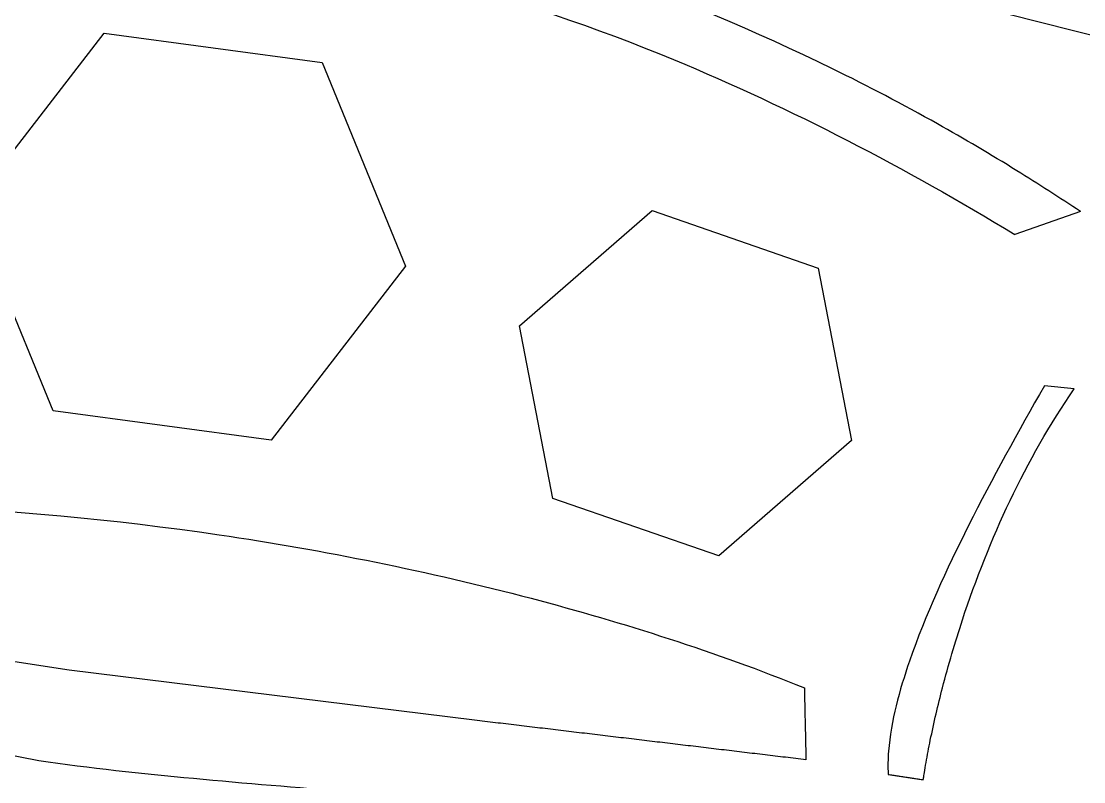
# Model space of a CAD drawing. Header units: millimetres. Extents: x -94 to 94, y -92 to 96.
# Drawn here: x -40.46 to -23.5, y 49.43 to 61.58 of the extents above; entities that cross this region are included whole.
import ezdxf

# ---------------------------------------------------------------- set-up
doc = ezdxf.new("R2010")
doc.units = ezdxf.units.MM
doc.layers.add('Fillet', color=7, linetype='CONTINUOUS')

msp = doc.modelspace()

# ---------------------------------------------------------------- linework, layer by layer
at = {"layer": 'Fillet'}
for p, q in [((-22.5998, 61.1516), (-25.2638, 61.8276)), ((-22.5998, 61.1516), (-25.2638, 61.8276)), ((-22.5998, 61.1516, 4), (-25.2638, 61.8276, 4)), ((-22.5998, 61.1516, 4), (-25.2638, 61.8276, 4)), ((-41.286, 58.6046), (-39.1382, 61.3843)), ((-41.286, 58.6046), (-39.1382, 61.3843)), ((-41.286, 58.6046, 4), (-39.1382, 61.3843, 4)), ((-41.286, 58.6046, 4), (-39.1382, 61.3843, 4)), ((-39.1382, 61.3843), (-35.6571, 60.9142)), ((-39.1382, 61.3843), (-35.6571, 60.9142)), ((-39.1382, 61.3843), (-39.1382, 61.3843, 4)), ((-39.1382, 61.3843, 4), (-35.6571, 60.9142, 4)), ((-39.1382, 61.3843), (-39.1382, 61.3843, 4)), ((-39.1382, 61.3843, 4), (-35.6571, 60.9142, 4)), ((-35.6571, 60.9142), (-34.3236, 57.6644)), ((-35.6571, 60.9142), (-34.3236, 57.6644)), ((-35.6571, 60.9142), (-35.6571, 60.9142, 4)), ((-35.6571, 60.9142, 4), (-34.3236, 57.6644, 4)), ((-35.6571, 60.9142), (-35.6571, 60.9142, 4)), ((-35.6571, 60.9142, 4), (-34.3236, 57.6644, 4)), ((-39.9525, 55.3548), (-41.286, 58.6046)), ((-39.9525, 55.3548), (-41.286, 58.6046)), ((-39.9525, 55.3548, 4), (-41.286, 58.6046, 4)), ((-39.9525, 55.3548, 4), (-41.286, 58.6046, 4)), ((-32.5079, 56.7126), (-30.3879, 58.5519)), ((-32.5079, 56.7126), (-30.3879, 58.5519)), ((-32.5079, 56.7126, 4), (-30.3879, 58.5519, 4)), ((-32.5079, 56.7126, 4), (-30.3879, 58.5519, 4)), ((-30.3879, 58.5519), (-27.735, 57.6357)), ((-30.3879, 58.5519), (-30.3879, 58.5519, 4)), ((-30.3879, 58.5519), (-27.735, 57.6357)), ((-30.3879, 58.5519), (-30.3879, 58.5519, 4)), ((-30.3879, 58.5519, 4), (-27.735, 57.6357, 4)), ((-30.3879, 58.5519, 4), (-27.735, 57.6357, 4)), ((-23.546, 58.5387), (-24.5959, 58.1712)), ((-23.546, 58.5387), (-24.5959, 58.1712)), ((-23.546, 58.5387, 4), (-24.5959, 58.1712, 4)), ((-23.546, 58.5387, 4), (-24.5959, 58.1712, 4)), ((-23.546, 58.5387), (-23.546, 58.5387, 4)), ((-23.546, 58.5387), (-23.546, 58.5387, 4)), ((-24.5959, 58.1712), (-24.5959, 58.1712, 4)), ((-24.5959, 58.1712), (-24.5959, 58.1712, 4)), ((-34.3236, 57.6644), (-36.4714, 54.8846)), ((-34.3236, 57.6644), (-36.4714, 54.8846)), ((-34.3236, 57.6644, 4), (-36.4714, 54.8846, 4)), ((-34.3236, 57.6644, 4), (-36.4714, 54.8846, 4)), ((-34.3236, 57.6644), (-34.3236, 57.6644, 4)), ((-34.3236, 57.6644), (-34.3236, 57.6644, 4)), ((-27.735, 57.6357), (-27.202, 54.8801)), ((-27.735, 57.6357), (-27.735, 57.6357, 4)), ((-27.735, 57.6357), (-27.202, 54.8801)), ((-27.735, 57.6357), (-27.735, 57.6357, 4)), ((-27.735, 57.6357, 4), (-27.202, 54.8801, 4)), ((-27.735, 57.6357, 4), (-27.202, 54.8801, 4)), ((-31.9749, 53.9569), (-32.5079, 56.7126)), ((-32.5079, 56.7126), (-32.5079, 56.7126, 4)), ((-31.9749, 53.9569), (-32.5079, 56.7126)), ((-31.9749, 53.9569, 4), (-32.5079, 56.7126, 4)), ((-32.5079, 56.7126), (-32.5079, 56.7126, 4)), ((-31.9749, 53.9569, 4), (-32.5079, 56.7126, 4)), ((-23.651, 55.7039), (-24.1235, 55.7564)), ((-23.651, 55.7039), (-24.1235, 55.7564)), ((-23.651, 55.7039, 4), (-24.1235, 55.7564, 4)), ((-24.1235, 55.7564), (-24.1235, 55.7564, 4)), ((-24.1235, 55.7564), (-24.1235, 55.7564, 4)), ((-23.651, 55.7039, 4), (-24.1235, 55.7564, 4)), ((-23.651, 55.7039), (-23.651, 55.7039, 4)), ((-23.651, 55.7039), (-23.651, 55.7039, 4)), ((-36.4714, 54.8846), (-39.9525, 55.3548)), ((-36.4714, 54.8846), (-39.9525, 55.3548)), ((-36.4714, 54.8846, 4), (-39.9525, 55.3548, 4)), ((-39.9525, 55.3548), (-39.9525, 55.3548, 4)), ((-39.9525, 55.3548), (-39.9525, 55.3548, 4)), ((-36.4714, 54.8846, 4), (-39.9525, 55.3548, 4)), ((-36.4714, 54.8846), (-36.4714, 54.8846, 4)), ((-36.4714, 54.8846), (-36.4714, 54.8846, 4)), ((-27.202, 54.8801), (-29.322, 53.0407)), ((-27.202, 54.8801), (-29.322, 53.0407)), ((-27.202, 54.8801, 4), (-29.322, 53.0407, 4)), ((-27.202, 54.8801, 4), (-29.322, 53.0407, 4)), ((-27.202, 54.8801), (-27.202, 54.8801, 4)), ((-27.202, 54.8801), (-27.202, 54.8801, 4)), ((-29.322, 53.0407), (-31.9749, 53.9569)), ((-31.9749, 53.9569), (-31.9749, 53.9569, 4)), ((-29.322, 53.0407), (-31.9749, 53.9569)), ((-29.322, 53.0407, 4), (-31.9749, 53.9569, 4)), ((-31.9749, 53.9569), (-31.9749, 53.9569, 4)), ((-29.322, 53.0407, 4), (-31.9749, 53.9569, 4)), ((-29.322, 53.0407), (-29.322, 53.0407, 4)), ((-29.322, 53.0407), (-29.322, 53.0407, 4)), ((-39.6987, 51.2157), (-44.725, 51.9772)), ((-39.6987, 51.2157), (-44.725, 51.9772)), ((-39.6987, 51.2157, 4), (-44.725, 51.9772, 4)), ((-39.6987, 51.2157, 4), (-44.725, 51.9772, 4)), ((-33.2254, 50.416), (-39.6987, 51.2157)), ((-39.6987, 51.2157), (-39.6987, 51.2157, 4)), ((-33.2254, 50.416), (-39.6987, 51.2157)), ((-33.2254, 50.416, 4), (-39.6987, 51.2157, 4)), ((-39.6987, 51.2157), (-39.6987, 51.2157, 4)), ((-33.2254, 50.416, 4), (-39.6987, 51.2157, 4)), ((-27.9572, 50.9332), (-27.9572, 50.9332, 4)), ((-27.9572, 50.9332), (-27.9572, 50.9332, 4)), ((-33.2254, 50.416), (-33.2254, 50.416, 4)), ((-33.2254, 50.416), (-33.2254, 50.416, 4)), ((-40.1839, 49.7737), (-40.1839, 49.7737, 4)), ((-40.1839, 49.7737), (-40.1839, 49.7737, 4)), ((-27.9317, 49.7846), (-27.9317, 49.7846, 4)), ((-27.9317, 49.7846), (-27.9317, 49.7846, 4)), ((-26.6179, 49.5508), (-26.6179, 49.5508, 4)), ((-26.6179, 49.5508), (-26.6179, 49.5508, 4)), ((-26.0586, 49.4655), (-26.0586, 49.4655, 4)), ((-26.0586, 49.4655), (-26.0586, 49.4655, 4))]:
    msp.add_line(p, q, dxfattribs=at)
for points, knots in [([(-23.546, 58.5387), (-23.8813, 58.7547), (-24.2205, 58.9775), (-24.5641, 59.1893), (-24.9804, 59.4474), (-25.4024, 59.6964), (-25.8301, 59.9364), (-26.3808, 60.2453), (-26.9397, 60.5387), (-27.507, 60.8167), (-29.9701, 62.0226), (-32.5823, 62.9376), (-35.2753, 63.4716), (-38.336, 64.0812), (-41.5058, 64.1787), (-44.5902, 63.6816), (-45.9122, 63.4695), (-47.2094, 63.1551), (-48.4819, 62.7384)], [0, 0, 0, 0, 0.0464165, 0.0464165, 0.0464165, 0.102637, 0.102637, 0.102637, 0.175013, 0.175013, 0.175013, 0.489415, 0.489415, 0.489415, 0.846985, 0.846985, 0.846985, 1, 1, 1, 1]), ([(-23.546, 58.5387), (-23.8813, 58.7547), (-24.2205, 58.9775), (-24.5641, 59.1893), (-24.9804, 59.4474), (-25.4024, 59.6964), (-25.8301, 59.9364), (-26.3808, 60.2453), (-26.9397, 60.5387), (-27.507, 60.8167), (-29.9701, 62.0226), (-32.5823, 62.9376), (-35.2753, 63.4716), (-38.336, 64.0812), (-41.5058, 64.1787), (-44.5902, 63.6816), (-45.9122, 63.4695), (-47.2094, 63.1551), (-48.4819, 62.7384)], [0, 0, 0, 0, 0.0464165, 0.0464165, 0.0464165, 0.102637, 0.102637, 0.102637, 0.175013, 0.175013, 0.175013, 0.489415, 0.489415, 0.489415, 0.846985, 0.846985, 0.846985, 1, 1, 1, 1]), ([(-23.546, 58.5387, 4), (-23.8813, 58.7547, 4), (-24.2205, 58.9775, 4), (-24.5641, 59.1893, 4), (-24.9804, 59.4474, 4), (-25.4024, 59.6964, 4), (-25.8301, 59.9364, 4), (-26.3808, 60.2453, 4), (-26.9397, 60.5387, 4), (-27.507, 60.8167, 4), (-29.9701, 62.0226, 4), (-32.5823, 62.9376, 4), (-35.2753, 63.4716, 4), (-38.336, 64.0812, 4), (-41.5058, 64.1787, 4), (-44.5902, 63.6816, 4), (-45.9122, 63.4695, 4), (-47.2094, 63.1551, 4), (-48.4819, 62.7384, 4)], [0, 0, 0, 0, 0.0464165, 0.0464165, 0.0464165, 0.102637, 0.102637, 0.102637, 0.175013, 0.175013, 0.175013, 0.489415, 0.489415, 0.489415, 0.846985, 0.846985, 0.846985, 1, 1, 1, 1]), ([(-23.546, 58.5387, 4), (-23.8813, 58.7547, 4), (-24.2205, 58.9775, 4), (-24.5641, 59.1893, 4), (-24.9804, 59.4474, 4), (-25.4024, 59.6964, 4), (-25.8301, 59.9364, 4), (-26.3808, 60.2453, 4), (-26.9397, 60.5387, 4), (-27.507, 60.8167, 4), (-29.9701, 62.0226, 4), (-32.5823, 62.9376, 4), (-35.2753, 63.4716, 4), (-38.336, 64.0812, 4), (-41.5058, 64.1787, 4), (-44.5902, 63.6816, 4), (-45.9122, 63.4695, 4), (-47.2094, 63.1551, 4), (-48.4819, 62.7384, 4)], [0, 0, 0, 0, 0.0464165, 0.0464165, 0.0464165, 0.102637, 0.102637, 0.102637, 0.175013, 0.175013, 0.175013, 0.489415, 0.489415, 0.489415, 0.846985, 0.846985, 0.846985, 1, 1, 1, 1]), ([(-48.0619, 62.0035), (-46.8798, 62.3116), (-45.6852, 62.5596), (-44.4783, 62.7475), (-42.3012, 63.0828), (-40.083, 63.1786), (-37.8886, 62.9677), (-35.1895, 62.7151), (-32.5458, 61.9984), (-30.0442, 60.962), (-28.1561, 60.1822), (-26.3425, 59.2295), (-24.5959, 58.1712)], [0, 0, 0, 0, 0.14931, 0.14931, 0.14931, 0.418849, 0.418849, 0.418849, 0.750191, 0.750191, 0.750191, 1, 1, 1, 1]), ([(-48.0619, 62.0035), (-46.8798, 62.3116), (-45.6852, 62.5596), (-44.4783, 62.7475), (-42.3012, 63.0828), (-40.083, 63.1786), (-37.8886, 62.9677), (-35.1895, 62.7151), (-32.5458, 61.9984), (-30.0442, 60.962), (-28.1561, 60.1822), (-26.3425, 59.2295), (-24.5959, 58.1712)], [0, 0, 0, 0, 0.14931, 0.14931, 0.14931, 0.418849, 0.418849, 0.418849, 0.750191, 0.750191, 0.750191, 1, 1, 1, 1]), ([(-48.0619, 62.0035, 4), (-46.8798, 62.3116, 4), (-45.6852, 62.5596, 4), (-44.4783, 62.7475, 4), (-42.3012, 63.0828, 4), (-40.083, 63.1786, 4), (-37.8886, 62.9677, 4), (-35.1895, 62.7151, 4), (-32.5458, 61.9984, 4), (-30.0442, 60.962, 4), (-28.1561, 60.1822, 4), (-26.3425, 59.2295, 4), (-24.5959, 58.1712, 4)], [0, 0, 0, 0, 0.14931, 0.14931, 0.14931, 0.418849, 0.418849, 0.418849, 0.750191, 0.750191, 0.750191, 1, 1, 1, 1]), ([(-48.0619, 62.0035, 4), (-46.8798, 62.3116, 4), (-45.6852, 62.5596, 4), (-44.4783, 62.7475, 4), (-42.3012, 63.0828, 4), (-40.083, 63.1786, 4), (-37.8886, 62.9677, 4), (-35.1895, 62.7151, 4), (-32.5458, 61.9984, 4), (-30.0442, 60.962, 4), (-28.1561, 60.1822, 4), (-26.3425, 59.2295, 4), (-24.5959, 58.1712, 4)], [0, 0, 0, 0, 0.14931, 0.14931, 0.14931, 0.418849, 0.418849, 0.418849, 0.750191, 0.750191, 0.750191, 1, 1, 1, 1]), ([(-24.1235, 55.7564), (-24.5426, 55.0213), (-24.9529, 54.2807), (-25.3338, 53.5255), (-25.6878, 52.8201), (-26.0211, 52.1025), (-26.2791, 51.3587), (-26.4387, 50.891), (-26.5728, 50.4107), (-26.6128, 49.9205), (-26.6228, 49.7971), (-26.6245, 49.6739), (-26.6179, 49.5508)], [0, 0, 0, 0, 0.374543, 0.374543, 0.374543, 0.724324, 0.724324, 0.724324, 0.944557, 0.944557, 0.944557, 1, 1, 1, 1]), ([(-24.1235, 55.7564), (-24.5426, 55.0213), (-24.9529, 54.2807), (-25.3338, 53.5255), (-25.6878, 52.8201), (-26.0211, 52.1025), (-26.2791, 51.3587), (-26.4387, 50.891), (-26.5728, 50.4107), (-26.6128, 49.9205), (-26.6228, 49.7971), (-26.6245, 49.6739), (-26.6179, 49.5508)], [0, 0, 0, 0, 0.374543, 0.374543, 0.374543, 0.724324, 0.724324, 0.724324, 0.944557, 0.944557, 0.944557, 1, 1, 1, 1]), ([(-24.1235, 55.7564, 4), (-24.5426, 55.0213, 4), (-24.9529, 54.2807, 4), (-25.3338, 53.5255, 4), (-25.6878, 52.8201, 4), (-26.0211, 52.1025, 4), (-26.2791, 51.3587, 4), (-26.4387, 50.891, 4), (-26.5728, 50.4107, 4), (-26.6128, 49.9205, 4), (-26.6228, 49.7971, 4), (-26.6245, 49.6739, 4), (-26.6179, 49.5508, 4)], [0, 0, 0, 0, 0.374543, 0.374543, 0.374543, 0.724324, 0.724324, 0.724324, 0.944557, 0.944557, 0.944557, 1, 1, 1, 1]), ([(-24.1235, 55.7564, 4), (-24.5426, 55.0213, 4), (-24.9529, 54.2807, 4), (-25.3338, 53.5255, 4), (-25.6878, 52.8201, 4), (-26.0211, 52.1025, 4), (-26.2791, 51.3587, 4), (-26.4387, 50.891, 4), (-26.5728, 50.4107, 4), (-26.6128, 49.9205, 4), (-26.6228, 49.7971, 4), (-26.6245, 49.6739, 4), (-26.6179, 49.5508, 4)], [0, 0, 0, 0, 0.374543, 0.374543, 0.374543, 0.724324, 0.724324, 0.724324, 0.944557, 0.944557, 0.944557, 1, 1, 1, 1]), ([(-26.0586, 49.4655), (-26.0601, 49.4521), (-26.0572, 49.4726), (-26.0539, 49.4945), (-26.05, 49.5204), (-26.0457, 49.5484), (-26.0408, 49.5786), (-26.0324, 49.6307), (-26.0234, 49.6841), (-26.0138, 49.7386), (-25.9929, 49.8567), (-25.9702, 49.9757), (-25.9456, 50.0958), (-25.8883, 50.3756), (-25.8233, 50.6551), (-25.7508, 50.9344), (-25.6564, 51.2981), (-25.5503, 51.659), (-25.4324, 52.0172), (-25.004, 53.3141), (-24.4259, 54.572), (-23.651, 55.7039)], [0, 0, 0, 0, 0.0128995, 0.0128995, 0.0128995, 0.02737, 0.02737, 0.02737, 0.0525441, 0.0525441, 0.0525441, 0.10706, 0.10706, 0.10706, 0.234124, 0.234124, 0.234124, 0.399637, 0.399637, 0.399637, 1, 1, 1, 1]), ([(-26.0586, 49.4655), (-26.0601, 49.4521), (-26.0572, 49.4726), (-26.0539, 49.4945), (-26.05, 49.5204), (-26.0457, 49.5484), (-26.0408, 49.5786), (-26.0324, 49.6307), (-26.0234, 49.6841), (-26.0138, 49.7386), (-25.9929, 49.8567), (-25.9702, 49.9757), (-25.9456, 50.0958), (-25.8883, 50.3756), (-25.8233, 50.6551), (-25.7508, 50.9344), (-25.6564, 51.2981), (-25.5503, 51.659), (-25.4324, 52.0172), (-25.004, 53.3141), (-24.4259, 54.572), (-23.651, 55.7039)], [0, 0, 0, 0, 0.0128995, 0.0128995, 0.0128995, 0.02737, 0.02737, 0.02737, 0.0525441, 0.0525441, 0.0525441, 0.10706, 0.10706, 0.10706, 0.234124, 0.234124, 0.234124, 0.399637, 0.399637, 0.399637, 1, 1, 1, 1]), ([(-26.0586, 49.4655, 4), (-26.0601, 49.4521, 4), (-26.0572, 49.4726, 4), (-26.0539, 49.4945, 4), (-26.05, 49.5204, 4), (-26.0457, 49.5484, 4), (-26.0408, 49.5786, 4), (-26.0324, 49.6307, 4), (-26.0234, 49.6841, 4), (-26.0138, 49.7386, 4), (-25.9929, 49.8567, 4), (-25.9702, 49.9757, 4), (-25.9456, 50.0958, 4), (-25.8883, 50.3756, 4), (-25.8233, 50.6551, 4), (-25.7508, 50.9344, 4), (-25.6564, 51.2981, 4), (-25.5503, 51.659, 4), (-25.4324, 52.0172, 4), (-25.004, 53.3141, 4), (-24.4259, 54.572, 4), (-23.651, 55.7039, 4)], [0, 0, 0, 0, 0.0128995, 0.0128995, 0.0128995, 0.02737, 0.02737, 0.02737, 0.0525441, 0.0525441, 0.0525441, 0.10706, 0.10706, 0.10706, 0.234124, 0.234124, 0.234124, 0.399637, 0.399637, 0.399637, 1, 1, 1, 1]), ([(-26.0586, 49.4655, 4), (-26.0601, 49.4521, 4), (-26.0572, 49.4726, 4), (-26.0539, 49.4945, 4), (-26.05, 49.5204, 4), (-26.0457, 49.5484, 4), (-26.0408, 49.5786, 4), (-26.0324, 49.6307, 4), (-26.0234, 49.6841, 4), (-26.0138, 49.7386, 4), (-25.9929, 49.8567, 4), (-25.9702, 49.9757, 4), (-25.9456, 50.0958, 4), (-25.8883, 50.3756, 4), (-25.8233, 50.6551, 4), (-25.7508, 50.9344, 4), (-25.6564, 51.2981, 4), (-25.5503, 51.659, 4), (-25.4324, 52.0172, 4), (-25.004, 53.3141, 4), (-24.4259, 54.572, 4), (-23.651, 55.7039, 4)], [0, 0, 0, 0, 0.0128995, 0.0128995, 0.0128995, 0.02737, 0.02737, 0.02737, 0.0525441, 0.0525441, 0.0525441, 0.10706, 0.10706, 0.10706, 0.234124, 0.234124, 0.234124, 0.399637, 0.399637, 0.399637, 1, 1, 1, 1]), ([(-47.4619, 53.71), (-44.0778, 54.021), (-40.6598, 53.8675), (-37.3005, 53.3763), (-35.6208, 53.13), (-33.9601, 52.7919), (-32.3182, 52.3622), (-30.838, 51.972), (-29.3767, 51.5055), (-27.9572, 50.9332)], [0, 0, 0, 0, 0.512801, 0.512801, 0.512801, 0.768814, 0.768814, 0.768814, 1, 1, 1, 1]), ([(-47.4619, 53.71), (-44.0778, 54.021), (-40.6598, 53.8675), (-37.3005, 53.3763), (-35.6208, 53.13), (-33.9601, 52.7919), (-32.3182, 52.3622), (-30.838, 51.972), (-29.3767, 51.5055), (-27.9572, 50.9332)], [0, 0, 0, 0, 0.512801, 0.512801, 0.512801, 0.768814, 0.768814, 0.768814, 1, 1, 1, 1]), ([(-47.4619, 53.71, 4), (-44.0778, 54.021, 4), (-40.6598, 53.8675, 4), (-37.3005, 53.3763, 4), (-35.6208, 53.13, 4), (-33.9601, 52.7919, 4), (-32.3182, 52.3622, 4), (-30.838, 51.972, 4), (-29.3767, 51.5055, 4), (-27.9572, 50.9332, 4)], [0, 0, 0, 0, 0.512801, 0.512801, 0.512801, 0.768814, 0.768814, 0.768814, 1, 1, 1, 1]), ([(-47.4619, 53.71, 4), (-44.0778, 54.021, 4), (-40.6598, 53.8675, 4), (-37.3005, 53.3763, 4), (-35.6208, 53.13, 4), (-33.9601, 52.7919, 4), (-32.3182, 52.3622, 4), (-30.838, 51.972, 4), (-29.3767, 51.5055, 4), (-27.9572, 50.9332, 4)], [0, 0, 0, 0, 0.512801, 0.512801, 0.512801, 0.768814, 0.768814, 0.768814, 1, 1, 1, 1]), ([(-40.1839, 49.7737), (-38.5427, 49.5368), (-36.8859, 49.4151), (-35.2307, 49.2749), (-32.2919, 49.0377), (-29.3523, 48.7499), (-26.4262, 48.3467)], [0, 0, 0, 0, 0.360404, 0.360404, 0.360404, 1, 1, 1, 1]), ([(-40.1839, 49.7737), (-38.5427, 49.5368), (-36.8859, 49.4151), (-35.2307, 49.2749), (-32.2919, 49.0377), (-29.3523, 48.7499), (-26.4262, 48.3467)], [0, 0, 0, 0, 0.360404, 0.360404, 0.360404, 1, 1, 1, 1]), ([(-40.1839, 49.7737, 4), (-38.5427, 49.5368, 4), (-36.8859, 49.4151, 4), (-35.2307, 49.2749, 4), (-32.2919, 49.0377, 4), (-29.3523, 48.7499, 4), (-26.4262, 48.3467, 4)], [0, 0, 0, 0, 0.360404, 0.360404, 0.360404, 1, 1, 1, 1]), ([(-40.1839, 49.7737, 4), (-38.5427, 49.5368, 4), (-36.8859, 49.4151, 4), (-35.2307, 49.2749, 4), (-32.2919, 49.0377, 4), (-29.3523, 48.7499, 4), (-26.4262, 48.3467, 4)], [0, 0, 0, 0, 0.360404, 0.360404, 0.360404, 1, 1, 1, 1])]:
    msp.add_open_spline(points, degree=3, knots=knots, dxfattribs=at)
for points, degree in [([(-49.4764, 52.0621), (-46.3703, 51.3365), (-43.3197, 50.3756), (-40.1839, 49.7737)], 3), ([(-49.4764, 52.0621), (-46.3703, 51.3365), (-43.3197, 50.3756), (-40.1839, 49.7737)], 3), ([(-49.4764, 52.0621, 4), (-46.3703, 51.3365, 4), (-43.3197, 50.3756, 4), (-40.1839, 49.7737, 4)], 3), ([(-49.4764, 52.0621, 4), (-46.3703, 51.3365, 4), (-43.3197, 50.3756, 4), (-40.1839, 49.7737, 4)], 3), ([(-27.9572, 50.9332), (-27.9317, 49.7846)], 1), ([(-27.9572, 50.9332), (-27.9317, 49.7846)], 1), ([(-27.9572, 50.9332, 4), (-27.9317, 49.7846, 4)], 1), ([(-27.9572, 50.9332, 4), (-27.9317, 49.7846, 4)], 1), ([(-27.9317, 49.7846), (-30.561, 50.0982), (-33.2254, 50.416)], 2), ([(-27.9317, 49.7846), (-30.561, 50.0982), (-33.2254, 50.416)], 2), ([(-27.9317, 49.7846, 4), (-30.561, 50.0982, 4), (-33.2254, 50.416, 4)], 2), ([(-27.9317, 49.7846, 4), (-30.561, 50.0982, 4), (-33.2254, 50.416, 4)], 2), ([(-26.6179, 49.5508), (-26.0586, 49.4655)], 1), ([(-26.6179, 49.5508), (-26.0586, 49.4655)], 1), ([(-26.6179, 49.5508, 4), (-26.0586, 49.4655, 4)], 1), ([(-26.6179, 49.5508, 4), (-26.0586, 49.4655, 4)], 1)]:
    msp.add_open_spline(points, degree=degree, dxfattribs=at)

doc.saveas('drawing.dxf')
